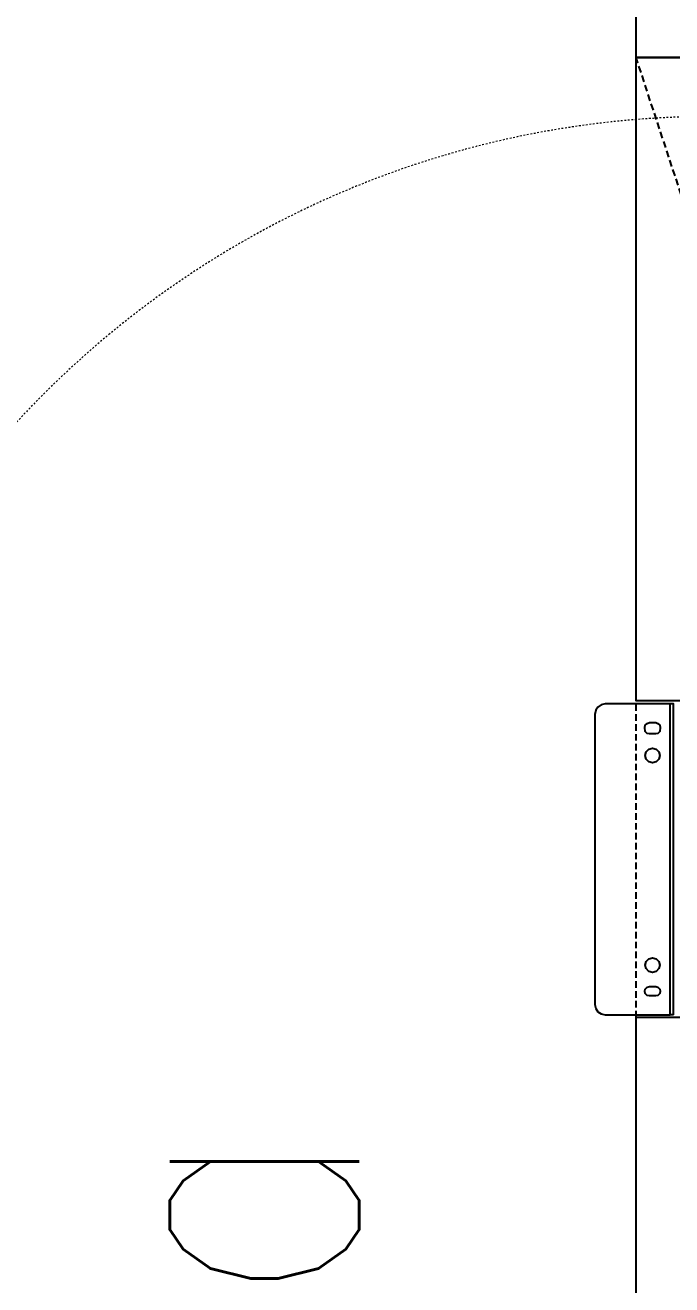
# Model space of a CAD drawing. Extents: x 225000 to 2157367, y 208400 to 840900.
# Drawn here: x 509146 to 509760, y 403139 to 404333 of the extents above; entities that cross this region are included whole.
import ezdxf
from ezdxf.enums import TextEntityAlignment as Align

# ---------------------------------------------------------------- set-up
doc = ezdxf.new("R2010")
doc.units = 0
doc.header["$LTSCALE"] = 10
doc.linetypes.add('Data Center Layout_L20$0$HIDDENK1', pattern=[0.334, 0.167, -0.167])
doc.linetypes.add('XFDP20-DC-PH1$0$HIDDEN2', pattern=[0.1875, 0.125, -0.0625])
doc.layers.add('Data Center Layout_L20$0$ARC', color=252, linetype='Continuous', lineweight=0)
for name, color, linetype in [('XFDP20-DC-PH1$0$A-Door (PH1)', 2, 'Continuous'), ('XFDP20-DC-PH1$0$A-EQ (PH1)', 15, 'XFDP20-DC-PH1$0$HIDDEN2'), ('XFM2Q20-DC$0$M-HVAC-CEQPM', 22, 'Continuous'), ('XFM2Q20-DC$0$RACK-DC1-600X1200', 6, 'Continuous')]:
    doc.layers.add(name, color=color, linetype=linetype)
doc.styles.add('XFDP20-DC-PH1$0$AA-TXT', font='isocp.shx', dxfattribs={"width": 0.8, "bigfont": 'china.shx'})
doc.styles.add('XFM2Q20-DC$0$XOL30-HVAC-EQ-L194205$0$Standard', font='txt.shx', dxfattribs={"width": 0.8, "bigfont": 'chineset.shx'})

# ---------------------------------------------------------------- blocks, each defined once
blk = doc.blocks.new('Data Center Layout_L20')
at = {"layer": 'Data Center Layout_L20$0$ARC', "linetype": 'Data Center Layout_L20$0$HIDDENK1'}
blk.add_arc((509799.59, 203346.31), 900, 90, 180, dxfattribs=at)
blk = doc.blocks.new('XFDP20-DC-PH1$0$Door-60+60x000')
at = {"ltscale": 1000}
blk.add_lwpolyline([(125, 2.5), (130, 2.5), (130, -2.5), (125, -2.5)], close=True, dxfattribs=at)
at = {"color": 9, "style": 'XFDP20-DC-PH1$0$AA-TXT', "width": 0.45}
blk.add_attdef('120X240', text='', height=10, dxfattribs=at).set_placement((65, 20.29), align=Align.MIDDLE_CENTER)
blk = doc.blocks.new('XFDP20-DC-PH1')
at = {"layer": 'XFDP20-DC-PH1$0$A-EQ (PH1)', "ltscale": 5}
blk.add_line((510925.6, 200654.5, 0), (509725.6, 204302.3, 0), dxfattribs=at)
at = {"layer": 'XFDP20-DC-PH1$0$A-EQ (PH1)', "ltscale": 5, "elevation": 0}
blk.add_lwpolyline([(509725.6, 200654.5), (509725.6, 204302.3), (510925.6, 204302.3), (510925.6, 200654.5)], close=True, dxfattribs=at)
at = {"layer": 'XFDP20-DC-PH1$0$A-Door (PH1)', "xscale": 10, "yscale": 10, "zscale": 10}
blk.add_blockref('XFDP20-DC-PH1$0$Door-60+60x000', (508475.6, 204327.3, 0), dxfattribs=at)
blk = doc.blocks.new('XFM2Q20-DC$0$43KW-ROW COOLER')
at = {"layer": 'XFM2Q20-DC$0$M-HVAC-CEQPM'}
for points in [[(2184.9, -1392.6), (1890, -1392.6), (1890, -1395.6)], [(2175, -1467.1), (2178.8, -1466.3), (2181.9, -1464.1), (2184, -1461.1), (2184.9, -1457.2), (2184.9, -1395.6), (1890, -1395.6)], [(1890, -1395.6), (1890, -1457.2), (1890.9, -1461.1), (1893, -1464.1), (1896, -1466.3), (1899.9, -1467.1)], [(2184.9, -1392.6), (2184.9, -1395.6)], [(1907.7, -1409.3), (1908.5, -1407.2), (1910.2, -1405.5), (1912.4, -1405), (1916.2, -1405.5), (1917.9, -1407.2), (1918.3, -1409.3), (1918.3, -1415.4), (1917.9, -1417.5), (1916.2, -1419.2), (1912.4, -1419.7), (1910.2, -1419.2), (1908.5, -1417.5), (1907.7, -1415.4), (1907.7, -1409.3), (1907.7, -1409.3)], [(1939, -1405.5), (1942.4, -1406.3), (1945, -1408.9), (1945.8, -1412.3), (1945, -1415.8), (1942.4, -1418.4), (1939, -1419.2), (1935.5, -1418.4), (1932.9, -1415.8), (1932.1, -1412.3), (1932.9, -1408.9), (1935.5, -1406.3), (1939, -1405.5), (1939, -1405.5)], [(2137.6, -1405.5), (2141, -1406.3), (2143.6, -1408.9), (2144.5, -1412.3), (2143.6, -1415.8), (2141, -1418.4), (2137.6, -1419.2), (2134.1, -1418.4), (2131.6, -1415.8), (2130.7, -1412.3), (2131.6, -1408.9), (2134.1, -1406.3), (2137.6, -1405.5), (2137.6, -1405.5)], [(2157.8, -1415.4), (2157.8, -1409.3), (2158.6, -1407.2), (2160.4, -1405.5), (2162.5, -1405), (2164.7, -1405.5), (2166.4, -1407.2), (2166.8, -1409.3), (2166.8, -1415.4), (2166.4, -1417.5), (2164.7, -1419.2), (2162.5, -1419.7), (2160.4, -1419.2), (2158.6, -1417.5), (2157.8, -1415.4), (2157.8, -1415.4)], [(1899.9, -1467.1), (2175, -1467.1)]]:
    blk.add_lwpolyline(points, dxfattribs=at)
blk = doc.blocks.new('XFM2Q20-DC')
at = {"layer": 'XFM2Q20-DC$0$RACK-DC1-600X1200', "elevation": 0}
for points in [[(509725.6, 203692.3), (509725.6, 204302.3), (510925.6, 204302.3), (510925.6, 203692.3)], [(509725.6, 202782.3), (509725.6, 203392.3), (510925.6, 203392.3), (510925.6, 202782.3)]]:
    blk.add_lwpolyline(points, close=True, dxfattribs=at)
at = {"rotation": 270}
blk.add_blockref('XFM2Q20-DC$0$43KW-ROW COOLER', (511153.6, 205579.3, 0), dxfattribs=at)
at = {"color": 53, "style": 'XFM2Q20-DC$0$XOL30-HVAC-EQ-L194205$0$Standard', "width": 0.8}
blk.add_text('Vendor Area', height=269.575, rotation=90, dxfattribs=at).set_placement((509463, 201492.1, 0))

msp = doc.modelspace()

# ---------------------------------------------------------------- block references
for name in ['Data Center Layout_L20', 'XFDP20-DC-PH1', 'XFM2Q20-DC']:
    msp.add_blockref(name, (0, 200000))

doc.saveas('drawing.dxf')
